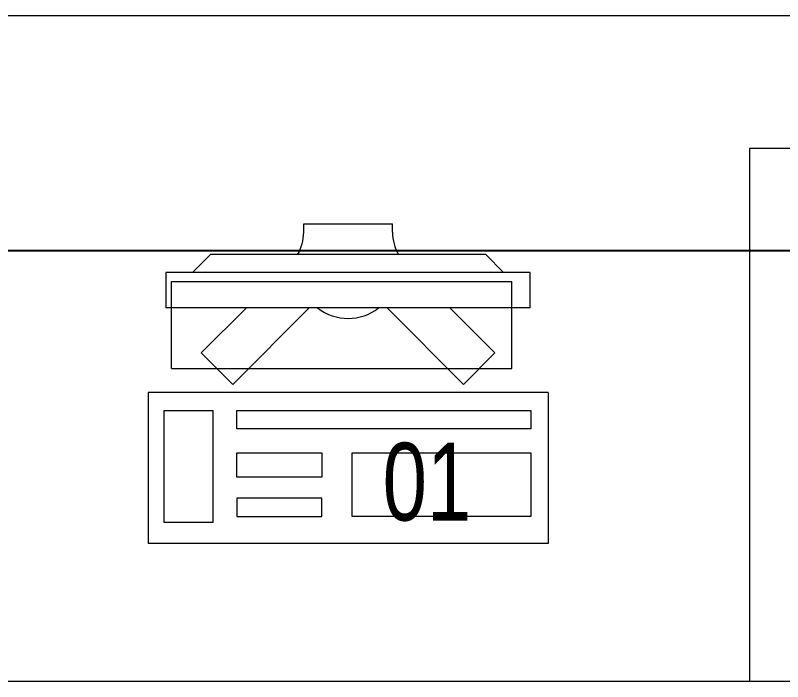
# Model space of a CAD drawing. Header units: metres. Extents: x -18745 to 220762, y -1579758 to -1356048.
# Drawn here: x 145002 to 145865, y -1470123 to -1469373 of the extents above; entities that cross this region are included whole.
import ezdxf

# ---------------------------------------------------------------- set-up
doc = ezdxf.new("R2010")
doc.units = ezdxf.units.M
doc.layers.get('0').update_dxf_attribs({"lineweight": 0})
doc.layers.add('A-100 - Copy$0$axes', color=8, linetype='Continuous')
doc.layers.add('A-100 - Copy$0$Medical Equipment and Furniture', color=8, linetype='Continuous', lineweight=0)
doc.styles.add('A-100 - Copy$0$X3G_ENTITY_257CFD', font='swisscl.ttf', dxfattribs={"height": 200})

# ---------------------------------------------------------------- blocks, each defined once
blk = doc.blocks.new('A-100 - Copy$0$GF21043-P')
for p, q in [((0.8, 0.75), (-0.8, 0.75)), ((-0.8, 0.6), (-0.4, 0.6)), ((-0.4, 0.6), (-0.4, 0)), ((-0.8, 0), (0.8, 0))]:
    blk.add_line(p, q)
blk = doc.blocks.new('A-100 - Copy$0$ITCWLS1-P')
for p, q in [((-0.17, 0.45), (-0.17, 0)), ((-0.17, 0.45), (0, 0.45)), ((0, 0.45), (0, 0)), ((-0.26509, 0.43, 0), (-0.30509, 0.43, 0)), ((-0.30509, 0.43, 0), (-0.30509, 0.02, 0)), ((-0.26509, 0.43, 0), (-0.26509, 0.02, 0)), ((-0.14957, 0.43047), (-0.12914, 0.43047)), ((-0.12914, 0.43047), (-0.12914, 0.40893)), ((-0.197, 0.40939), (-0.295, 0.40939)), ((-0.295, 0.02639), (-0.295, 0.40939)), ((-0.197, 0.02639), (-0.197, 0.40939)), ((-0.32509, 0.38, 0), (-0.30509, 0.4, 0)), ((-0.32509, 0.38, 0), (-0.32509, 0.07, 0)), ((-0.35032, 0.275), (-0.35961, 0.275)), ((-0.35961, 0.175), (-0.35961, 0.275)), ((-0.35032, 0.175), (-0.35961, 0.175)), ((-0.32509, 0.07, 0), (-0.30509, 0.05, 0)), ((-0.197, 0.02639), (-0.295, 0.02639)), ((-0.30509, 0.02, 0), (-0.26509, 0.02, 0)), ((-0.17, 0), (0, 0))]:
    blk.add_line(p, q)
at = {"extrusion": (2.48281e-10, 3.18408e-10, -1)}
for p, q in [((-0.26509, 0.33952), (-0.21443, 0.39019)), ((-0.17907, 0.35483), (-0.21443, 0.39019)), ((-0.26509, 0.26881), (-0.17907, 0.35483))]:
    blk.add_line(p, q, dxfattribs=at)
at = {"extrusion": (2.48281e-10, -3.18408e-10, -1)}
for p, q in [((-0.26509, 0.18119), (-0.17907, 0.09517)), ((-0.26509, 0.11048), (-0.21443, 0.05981)), ((-0.17907, 0.09517), (-0.21443, 0.05981))]:
    blk.add_line(p, q, dxfattribs=at)
for points in [[(-0.12914, 0.40893), (-0.12914, 0.09996), (-0.14957, 0.09996), (-0.14957, 0.43047)], [(-0.14957, 0.09997), (-0.14957, 0.09997), (-0.14957, 0.09997), (-0.14957, 0.09997), (-0.14957, 0.09997), (-0.14957, 0.09997), (-0.14957, 0.09997), (-0.14957, 0.09997), (-0.14957, 0.09997)], [(-0.14957, 0.09997), (-0.14957, 0.09997), (-0.14957, 0.09997), (-0.14957, 0.09997), (-0.14957, 0.09997), (-0.14957, 0.09997), (-0.14957, 0.09997), (-0.14957, 0.09997), (-0.14957, 0.09997), (-0.14957, 0.09997), (-0.14957, 0.09997), (-0.14957, 0.09997), (-0.14957, 0.09997), (-0.14957, 0.09997), (-0.14957, 0.09997), (-0.14957, 0.09997), (-0.14957, 0.09997), (-0.14957, 0.09997)], [(-0.14957, 0.09996), (-0.14957, 0.09996), (-0.14957, 0.09996), (-0.14957, 0.09996), (-0.14957, 0.09996), (-0.14957, 0.09996), (-0.14957, 0.09996), (-0.14957, 0.09996), (-0.14957, 0.09996), (-0.14957, 0.09996)], [(-0.14957, 0.09996), (-0.14957, 0.09996), (-0.14957, 0.09996), (-0.14957, 0.09996), (-0.14957, 0.09996), (-0.14957, 0.09996), (-0.14957, 0.09996)], [(-0.14957, 0.09997), (-0.14957, 0.09997), (-0.14957, 0.09997), (-0.14957, 0.09997), (-0.14957, 0.09997), (-0.14957, 0.09997), (-0.14957, 0.09997), (-0.14957, 0.09997), (-0.14957, 0.09997), (-0.14957, 0.09997)], [(-0.14957, 0.09997), (-0.14957, 0.09997), (-0.14957, 0.09997), (-0.14957, 0.09997), (-0.14957, 0.09997), (-0.14957, 0.09997), (-0.14957, 0.09997), (-0.14957, 0.09997), (-0.14957, 0.09997), (-0.14957, 0.09997), (-0.14957, 0.09997), (-0.14957, 0.09997), (-0.14957, 0.09997), (-0.14957, 0.09997), (-0.14957, 0.09997)], [(-0.14957, 0.09997), (-0.14957, 0.09997), (-0.14957, 0.09997), (-0.14957, 0.09997), (-0.14957, 0.09997), (-0.14957, 0.09997), (-0.14957, 0.09997), (-0.14957, 0.09997), (-0.14957, 0.09997), (-0.14957, 0.09997)], [(-0.14957, 0.09997), (-0.14957, 0.09997), (-0.14957, 0.09997), (-0.14957, 0.09997), (-0.14957, 0.09997), (-0.14957, 0.09997), (-0.14957, 0.09997), (-0.14957, 0.09997), (-0.14957, 0.09997), (-0.14957, 0.09997)], [(-0.14957, 0.09996), (-0.14957, 0.09996), (-0.14957, 0.09996), (-0.14957, 0.09996), (-0.14957, 0.09996), (-0.14957, 0.09996), (-0.14957, 0.09996), (-0.14957, 0.09996), (-0.14957, 0.09996), (-0.14957, 0.09996), (-0.14957, 0.09996), (-0.14957, 0.09996), (-0.14957, 0.09996), (-0.14957, 0.09996), (-0.14957, 0.09996), (-0.14957, 0.09996), (-0.14957, 0.09996), (-0.14957, 0.09996), (-0.14957, 0.09997), (-0.14957, 0.09997), (-0.14957, 0.09997), (-0.14957, 0.09997), (-0.14957, 0.09997), (-0.14957, 0.09997), (-0.14957, 0.09997), (-0.14957, 0.09997), (-0.14957, 0.09997), (-0.14957, 0.09997), (-0.14957, 0.09997), (-0.14957, 0.09997), (-0.14957, 0.09997), (-0.14957, 0.09997), (-0.14956, 0.09997), (-0.14956, 0.09997), (-0.14956, 0.09997), (-0.14956, 0.09996), (-0.14956, 0.09996), (-0.14956, 0.09996), (-0.14956, 0.09996), (-0.14956, 0.09996), (-0.14956, 0.09996), (-0.14956, 0.09996), (-0.14956, 0.09996), (-0.14956, 0.09996), (-0.14956, 0.09996), (-0.14956, 0.09996), (-0.14956, 0.09996), (-0.14956, 0.09996), (-0.14957, 0.09996), (-0.14957, 0.09996), (-0.14957, 0.09996), (-0.14957, 0.09996), (-0.14957, 0.09996), (-0.14957, 0.09996)], [(-0.14957, 0.09996), (-0.14957, 0.09996), (-0.14957, 0.09996), (-0.14957, 0.09996), (-0.14957, 0.09996), (-0.14957, 0.09996), (-0.14957, 0.09996), (-0.14957, 0.09996), (-0.14957, 0.09996), (-0.14957, 0.09996), (-0.14957, 0.09997), (-0.14957, 0.09997), (-0.14957, 0.09997), (-0.14957, 0.09996), (-0.14957, 0.09996), (-0.14957, 0.09996), (-0.14957, 0.09996), (-0.14957, 0.09996), (-0.14957, 0.09996), (-0.14957, 0.09997), (-0.14957, 0.09997), (-0.14957, 0.09997), (-0.14957, 0.09997), (-0.14957, 0.09997), (-0.14957, 0.09997), (-0.14957, 0.09997), (-0.14957, 0.09997), (-0.14957, 0.09997), (-0.14957, 0.09997), (-0.14957, 0.09997), (-0.14957, 0.09997), (-0.14957, 0.09997), (-0.14957, 0.09997), (-0.14957, 0.09997), (-0.14957, 0.09997), (-0.14957, 0.09997), (-0.14957, 0.09997), (-0.14957, 0.09997), (-0.14957, 0.09997), (-0.14957, 0.09997), (-0.14957, 0.09997), (-0.14957, 0.09997), (-0.14957, 0.09997), (-0.14957, 0.09997), (-0.14957, 0.09997), (-0.14957, 0.09997), (-0.14957, 0.09997), (-0.14957, 0.09997), (-0.14957, 0.09997), (-0.14957, 0.09997), (-0.14957, 0.09997), (-0.14957, 0.09997), (-0.14957, 0.09997), (-0.14957, 0.09997), (-0.14957, 0.09997), (-0.14957, 0.09997), (-0.14957, 0.09997), (-0.14957, 0.09997), (-0.14957, 0.09997), (-0.14957, 0.09997), (-0.14957, 0.09997), (-0.14957, 0.09997), (-0.14957, 0.09997), (-0.14957, 0.09997), (-0.14957, 0.09997), (-0.14957, 0.09997), (-0.14957, 0.09997), (-0.14957, 0.09997), (-0.14957, 0.09997), (-0.14957, 0.09997), (-0.14957, 0.09997), (-0.14957, 0.09997), (-0.14957, 0.09997), (-0.14957, 0.09997), (-0.14957, 0.09997), (-0.14957, 0.09997), (-0.14957, 0.09997), (-0.14957, 0.09997), (-0.14957, 0.09997), (-0.14957, 0.09997), (-0.14956, 0.09997), (-0.14957, 0.09997), (-0.14957, 0.09997), (-0.14957, 0.09997), (-0.14957, 0.09997), (-0.14956, 0.09997), (-0.14957, 0.09997), (-0.14957, 0.09997), (-0.14957, 0.09997), (-0.14957, 0.09997), (-0.14957, 0.09997), (-0.14957, 0.09997), (-0.14957, 0.09997), (-0.14957, 0.09997), (-0.14957, 0.09997), (-0.14957, 0.09997), (-0.14956, 0.09997), (-0.14957, 0.09996), (-0.14957, 0.09996), (-0.14957, 0.09996), (-0.14956, 0.09996), (-0.14957, 0.09996), (-0.14957, 0.09996), (-0.14957, 0.09996), (-0.14957, 0.09996), (-0.14957, 0.09996), (-0.14957, 0.09996), (-0.14957, 0.09996), (-0.14957, 0.09996), (-0.14957, 0.09996), (-0.14957, 0.09996)], [(-0.14957, 0.09996), (-0.14957, 0.09996), (-0.14957, 0.09996), (-0.14957, 0.09996), (-0.14957, 0.09996), (-0.14957, 0.09996), (-0.14957, 0.09996), (-0.14957, 0.09996)], [(-0.14957, 0.09996), (-0.14957, 0.09996), (-0.14957, 0.09996), (-0.14957, 0.09996), (-0.14957, 0.09996), (-0.14957, 0.09996), (-0.14957, 0.09996), (-0.14957, 0.09996), (-0.14957, 0.09996), (-0.14957, 0.09996), (-0.14957, 0.09996), (-0.14957, 0.09996), (-0.14957, 0.09996), (-0.14957, 0.09996), (-0.14957, 0.09996), (-0.14957, 0.09996), (-0.14957, 0.09996), (-0.14957, 0.09996), (-0.14957, 0.09996), (-0.14957, 0.09996), (-0.14957, 0.09996), (-0.14957, 0.09996), (-0.14957, 0.09996), (-0.14957, 0.09996), (-0.14957, 0.09996), (-0.14957, 0.09996), (-0.14957, 0.09996), (-0.14957, 0.09996), (-0.14957, 0.09996), (-0.14957, 0.09996), (-0.14957, 0.09996), (-0.14957, 0.09996), (-0.14957, 0.09996), (-0.14957, 0.09996), (-0.14957, 0.09996), (-0.14957, 0.09996), (-0.14957, 0.09996), (-0.14957, 0.09996), (-0.14957, 0.09996), (-0.14957, 0.09996), (-0.14957, 0.09996), (-0.14957, 0.09996), (-0.14957, 0.09996), (-0.14957, 0.09996), (-0.14957, 0.09996), (-0.14957, 0.09996), (-0.14957, 0.09996), (-0.14957, 0.09996), (-0.14956, 0.09996), (-0.14956, 0.09996), (-0.14956, 0.09996), (-0.14956, 0.09996), (-0.14957, 0.09996), (-0.14957, 0.09996), (-0.14957, 0.09996), (-0.14957, 0.09996), (-0.14957, 0.09996), (-0.14957, 0.09996), (-0.14956, 0.09996), (-0.14957, 0.09996), (-0.14957, 0.09996), (-0.14957, 0.09996), (-0.14957, 0.09996), (-0.14957, 0.09996), (-0.14957, 0.09996), (-0.14957, 0.09996), (-0.14957, 0.09996), (-0.14957, 0.09996), (-0.14957, 0.09996), (-0.14956, 0.09996), (-0.14956, 0.09996), (-0.14957, 0.09996), (-0.14957, 0.09996), (-0.14957, 0.09996), (-0.14957, 0.09996), (-0.14957, 0.09996), (-0.14957, 0.09996), (-0.14957, 0.09996), (-0.14957, 0.09996), (-0.14957, 0.09996), (-0.14957, 0.09996), (-0.14957, 0.09996), (-0.14957, 0.09996), (-0.14957, 0.09996), (-0.14957, 0.09996), (-0.14957, 0.09996), (-0.14957, 0.09996), (-0.14957, 0.09996), (-0.14957, 0.09996)], [(-0.14957, 0.09996), (-0.14957, 0.09996), (-0.14957, 0.09996), (-0.14957, 0.09996), (-0.14957, 0.09996), (-0.14957, 0.09996), (-0.14957, 0.09996), (-0.14957, 0.09996), (-0.14957, 0.09996), (-0.14957, 0.09996), (-0.14957, 0.09996), (-0.14957, 0.09996)], [(-0.14957, 0.09996), (-0.14957, 0.09996), (-0.14956, 0.09996), (-0.14956, 0.09996), (-0.14956, 0.09996), (-0.14956, 0.09996), (-0.14957, 0.09996)], [(-0.14957, 0.09996), (-0.14957, 0.09996), (-0.14957, 0.09996), (-0.14957, 0.09996), (-0.14957, 0.09996), (-0.14957, 0.09996), (-0.14957, 0.09996), (-0.14957, 0.09996), (-0.14957, 0.09996), (-0.14956, 0.09996), (-0.14956, 0.09996), (-0.14956, 0.09996), (-0.14956, 0.09996), (-0.14956, 0.09996), (-0.14956, 0.09996), (-0.14956, 0.09996), (-0.14957, 0.09996)]]:
    blk.add_lwpolyline(points)
for points in [[(-0.1019, 0.43047), (-0.03039, 0.43047), (-0.03039, 0.22944), (-0.1019, 0.22944)], [(-0.1019, 0.19536), (-0.07466, 0.19536), (-0.07466, 0.09996), (-0.1019, 0.09996)], [(-0.03039, 0.19536), (-0.05082, 0.19536), (-0.05082, 0.09996), (-0.03039, 0.09996)], [(-0.14956, 0.09996), (-0.14956, 0.09996), (-0.14956, 0.09996), (-0.14956, 0.09996), (-0.14956, 0.09996), (-0.14956, 0.09996), (-0.14956, 0.09996), (-0.14956, 0.09996), (-0.14957, 0.09996), (-0.14957, 0.09996), (-0.14957, 0.09996), (-0.14957, 0.09996), (-0.14957, 0.09996), (-0.14957, 0.09996), (-0.14957, 0.09996), (-0.14957, 0.09996), (-0.14957, 0.09996), (-0.14957, 0.09996), (-0.14957, 0.09996), (-0.14957, 0.09996), (-0.14957, 0.09996), (-0.14957, 0.09996), (-0.14957, 0.09996), (-0.14957, 0.09996), (-0.14957, 0.09996), (-0.14957, 0.09996), (-0.14957, 0.09996), (-0.14957, 0.09996), (-0.14957, 0.09996), (-0.14957, 0.09996), (-0.14957, 0.09996), (-0.14957, 0.09996), (-0.14957, 0.09996), (-0.14957, 0.09996), (-0.14957, 0.09996), (-0.14957, 0.09996), (-0.14957, 0.09996), (-0.14957, 0.09996), (-0.14957, 0.09996), (-0.14957, 0.09996), (-0.14957, 0.09996), (-0.14957, 0.09996), (-0.14957, 0.09996), (-0.14957, 0.09996), (-0.14957, 0.09996), (-0.14957, 0.09996), (-0.14957, 0.09996), (-0.14957, 0.09996), (-0.14957, 0.09996), (-0.14957, 0.09996), (-0.14957, 0.09996), (-0.14957, 0.09996), (-0.14957, 0.09996), (-0.14957, 0.09996), (-0.14957, 0.09996), (-0.14957, 0.09996), (-0.14957, 0.09996), (-0.14956, 0.09996), (-0.14956, 0.09996), (-0.14956, 0.09996), (-0.14956, 0.09996), (-0.14956, 0.09996), (-0.14956, 0.09996), (-0.14956, 0.09996), (-0.14956, 0.09996), (-0.14956, 0.09996), (-0.14956, 0.09996), (-0.14956, 0.09996), (-0.14956, 0.09996), (-0.14956, 0.09996), (-0.14956, 0.09996), (-0.14956, 0.09996), (-0.14956, 0.09996), (-0.14956, 0.09996), (-0.14956, 0.09996), (-0.14956, 0.09996), (-0.14956, 0.09996), (-0.14956, 0.09996), (-0.14956, 0.09996), (-0.14956, 0.09996), (-0.14956, 0.09996), (-0.14956, 0.09996), (-0.14956, 0.09996), (-0.14956, 0.09996), (-0.14956, 0.09996), (-0.14956, 0.09996), (-0.14956, 0.09996), (-0.14956, 0.09996), (-0.14956, 0.09996), (-0.14957, 0.09996), (-0.14957, 0.09996), (-0.14957, 0.09996), (-0.14957, 0.09996), (-0.14957, 0.09996), (-0.14957, 0.09996), (-0.14957, 0.09996), (-0.14957, 0.09996), (-0.14957, 0.09996), (-0.14957, 0.09996), (-0.14957, 0.09996), (-0.14957, 0.09996), (-0.14957, 0.09996), (-0.14957, 0.09996), (-0.14957, 0.09996), (-0.14957, 0.09996), (-0.14957, 0.09996), (-0.14957, 0.09996), (-0.14957, 0.09996), (-0.14957, 0.09996), (-0.14957, 0.09996), (-0.14957, 0.09996), (-0.14957, 0.09996), (-0.14957, 0.09996), (-0.14957, 0.09996), (-0.14957, 0.09996), (-0.14957, 0.09996), (-0.14957, 0.09996), (-0.14957, 0.09996), (-0.14957, 0.09996), (-0.14957, 0.09996), (-0.14957, 0.09996), (-0.14957, 0.09996), (-0.14957, 0.09996), (-0.14957, 0.09996), (-0.14957, 0.09996), (-0.14957, 0.09996), (-0.14957, 0.09996), (-0.14957, 0.09996), (-0.14957, 0.09996), (-0.14957, 0.09996), (-0.14957, 0.09996), (-0.14957, 0.09996), (-0.14957, 0.09996), (-0.14957, 0.09996), (-0.14957, 0.09996), (-0.14957, 0.09996), (-0.14957, 0.09996), (-0.14957, 0.09996), (-0.14957, 0.09996), (-0.14957, 0.09996), (-0.14957, 0.09996), (-0.14957, 0.09996), (-0.14957, 0.09996), (-0.14957, 0.09996), (-0.14957, 0.09996), (-0.14957, 0.09996), (-0.14957, 0.09996), (-0.14957, 0.09996), (-0.14957, 0.09996), (-0.14957, 0.09996), (-0.14957, 0.09996), (-0.14957, 0.09996), (-0.14957, 0.09996), (-0.14957, 0.09996), (-0.14956, 0.09996), (-0.14956, 0.09996), (-0.14956, 0.09996), (-0.14956, 0.09996), (-0.14956, 0.09996), (-0.14956, 0.09996), (-0.14956, 0.09996), (-0.14956, 0.09996), (-0.14956, 0.09996), (-0.14956, 0.09996), (-0.14956, 0.09996), (-0.14956, 0.09996), (-0.14956, 0.09996), (-0.14956, 0.09996), (-0.14956, 0.09996), (-0.14956, 0.09996), (-0.14956, 0.09996), (-0.14956, 0.09996), (-0.14956, 0.09996), (-0.14956, 0.09996), (-0.14956, 0.09996), (-0.14956, 0.09996), (-0.14956, 0.09996), (-0.14956, 0.09996), (-0.14956, 0.09996), (-0.14956, 0.09996), (-0.14956, 0.09996), (-0.14956, 0.09996), (-0.14956, 0.09996), (-0.14956, 0.09996), (-0.14956, 0.09996), (-0.14956, 0.09996), (-0.14956, 0.09996), (-0.14956, 0.09996), (-0.14956, 0.09996), (-0.14956, 0.09996), (-0.14956, 0.09996), (-0.14956, 0.09996), (-0.14956, 0.09996), (-0.14956, 0.09996), (-0.14956, 0.09996), (-0.14956, 0.09996), (-0.14956, 0.09996), (-0.14956, 0.09996), (-0.14956, 0.09996), (-0.14956, 0.09996), (-0.14956, 0.09996), (-0.14957, 0.09996), (-0.14957, 0.09996), (-0.14957, 0.09996), (-0.14957, 0.09996), (-0.14957, 0.09996), (-0.14957, 0.09996), (-0.14957, 0.09996), (-0.14957, 0.09996), (-0.14957, 0.09996), (-0.14957, 0.09996), (-0.14957, 0.09996), (-0.14957, 0.09996), (-0.14957, 0.09996), (-0.14957, 0.09996), (-0.14957, 0.09996), (-0.14957, 0.09996), (-0.14957, 0.09996), (-0.14957, 0.09996), (-0.14957, 0.09996), (-0.14957, 0.09996), (-0.14957, 0.09996), (-0.14957, 0.09996), (-0.14957, 0.09996), (-0.14957, 0.09996), (-0.14957, 0.09996), (-0.14957, 0.09996), (-0.14957, 0.09996), (-0.14957, 0.09996), (-0.14957, 0.09996), (-0.14957, 0.09996), (-0.14957, 0.09996), (-0.14957, 0.09996), (-0.14957, 0.09996), (-0.14957, 0.09996), (-0.14956, 0.09996), (-0.14956, 0.09996), (-0.14956, 0.09996), (-0.14956, 0.09996), (-0.14956, 0.09996), (-0.14956, 0.09996), (-0.14956, 0.09996), (-0.14956, 0.09996), (-0.14956, 0.09996), (-0.14956, 0.09996), (-0.14956, 0.09996), (-0.14956, 0.09996), (-0.14956, 0.09996), (-0.14956, 0.09996), (-0.14956, 0.09996), (-0.14956, 0.09996), (-0.14956, 0.09996), (-0.14956, 0.09996), (-0.14956, 0.09996), (-0.14956, 0.09996), (-0.14956, 0.09996), (-0.14956, 0.09996), (-0.14956, 0.09996), (-0.14956, 0.09996), (-0.14956, 0.09996), (-0.14956, 0.09996), (-0.14956, 0.09996), (-0.14956, 0.09996), (-0.14956, 0.09996), (-0.14956, 0.09996), (-0.14956, 0.09996), (-0.14956, 0.09996), (-0.14956, 0.09996), (-0.14956, 0.09996), (-0.14956, 0.09996), (-0.14956, 0.09996), (-0.14956, 0.09996), (-0.14956, 0.09996), (-0.14956, 0.09996), (-0.14956, 0.09996), (-0.14956, 0.09996), (-0.14956, 0.09996)], [(-0.14957, 0.09996), (-0.14957, 0.09996), (-0.14957, 0.09996), (-0.14957, 0.09996), (-0.14957, 0.09996), (-0.14957, 0.09996), (-0.14957, 0.09996), (-0.14957, 0.09996), (-0.14957, 0.09996), (-0.14957, 0.09996), (-0.14957, 0.09996), (-0.14957, 0.09996), (-0.14957, 0.09996), (-0.14957, 0.09996), (-0.14957, 0.09996), (-0.14957, 0.09996), (-0.14957, 0.09996), (-0.14957, 0.09996), (-0.14957, 0.09996), (-0.14957, 0.09996), (-0.14957, 0.09996), (-0.14957, 0.09996), (-0.14957, 0.09996), (-0.14957, 0.09996), (-0.14957, 0.09996), (-0.14957, 0.09996), (-0.14957, 0.09996), (-0.14957, 0.09996), (-0.14957, 0.09996), (-0.14957, 0.09996), (-0.14957, 0.09996), (-0.14957, 0.09996), (-0.14957, 0.09996), (-0.14957, 0.09996), (-0.14957, 0.09996), (-0.14957, 0.09996), (-0.14957, 0.09996), (-0.14957, 0.09996), (-0.14957, 0.09996), (-0.14957, 0.09996), (-0.14957, 0.09996), (-0.14957, 0.09996), (-0.14957, 0.09996), (-0.14957, 0.09996), (-0.14957, 0.09996), (-0.14957, 0.09996), (-0.14957, 0.09996), (-0.14957, 0.09996), (-0.14957, 0.09996), (-0.14957, 0.09996), (-0.14957, 0.09996), (-0.14957, 0.09996), (-0.14957, 0.09996), (-0.14957, 0.09996), (-0.14957, 0.09996), (-0.14957, 0.09996), (-0.14957, 0.09996), (-0.14957, 0.09996), (-0.14957, 0.09996), (-0.14957, 0.09996), (-0.14957, 0.09996), (-0.14957, 0.09996), (-0.14957, 0.09996), (-0.14957, 0.09996), (-0.14957, 0.09996), (-0.14957, 0.09996), (-0.14957, 0.09996), (-0.14957, 0.09996), (-0.14957, 0.09996), (-0.14957, 0.09996), (-0.14957, 0.09996), (-0.14957, 0.09996), (-0.14957, 0.09996), (-0.14957, 0.09996), (-0.14957, 0.09996), (-0.14957, 0.09996), (-0.14957, 0.09996), (-0.14957, 0.09996), (-0.14957, 0.09996), (-0.14957, 0.09996), (-0.14957, 0.09996), (-0.14957, 0.09996), (-0.14957, 0.09996), (-0.14957, 0.09996), (-0.14957, 0.09996), (-0.14957, 0.09996), (-0.14957, 0.09996), (-0.14957, 0.09996), (-0.14957, 0.09996), (-0.14957, 0.09996), (-0.14957, 0.09996), (-0.14957, 0.09996), (-0.14957, 0.09996), (-0.14957, 0.09996), (-0.14957, 0.09996), (-0.14957, 0.09996), (-0.14957, 0.09996), (-0.14957, 0.09996), (-0.14957, 0.09996), (-0.14957, 0.09996), (-0.14957, 0.09996), (-0.14957, 0.09996), (-0.14957, 0.09996), (-0.14957, 0.09996), (-0.14957, 0.09996), (-0.14957, 0.09996), (-0.14957, 0.09996), (-0.14957, 0.09996), (-0.14957, 0.09996), (-0.14957, 0.09996), (-0.14957, 0.09996), (-0.14957, 0.09996), (-0.14957, 0.09996), (-0.14957, 0.09996), (-0.14957, 0.09996), (-0.14957, 0.09996), (-0.14957, 0.09996), (-0.14957, 0.09996), (-0.14957, 0.09996), (-0.14957, 0.09996), (-0.14957, 0.09996), (-0.14957, 0.09996), (-0.14957, 0.09996), (-0.14957, 0.09996), (-0.14957, 0.09996), (-0.14957, 0.09996), (-0.14957, 0.09996), (-0.14957, 0.09996), (-0.14957, 0.09996), (-0.14957, 0.09996), (-0.14957, 0.09996), (-0.14957, 0.09996), (-0.14957, 0.09996), (-0.14957, 0.09996), (-0.14957, 0.09996), (-0.14957, 0.09996), (-0.14957, 0.09996), (-0.14957, 0.09996), (-0.14957, 0.09996), (-0.14957, 0.09996), (-0.14957, 0.09996), (-0.14957, 0.09996), (-0.14957, 0.09996), (-0.14957, 0.09996), (-0.14957, 0.09996), (-0.14957, 0.09996), (-0.14957, 0.09996), (-0.14957, 0.09996), (-0.14957, 0.09996), (-0.14957, 0.09996), (-0.14957, 0.09996), (-0.14957, 0.09996), (-0.14957, 0.09996), (-0.14957, 0.09996), (-0.14957, 0.09996), (-0.14957, 0.09996), (-0.14957, 0.09996), (-0.14957, 0.09996), (-0.14957, 0.09996), (-0.14957, 0.09996), (-0.14957, 0.09996), (-0.14957, 0.09996), (-0.14957, 0.09996), (-0.14957, 0.09996), (-0.14957, 0.09996), (-0.14957, 0.09996), (-0.14957, 0.09996), (-0.14957, 0.09996), (-0.14957, 0.09996), (-0.14957, 0.09996), (-0.14957, 0.09996), (-0.14957, 0.09996), (-0.14957, 0.09996), (-0.14957, 0.09996), (-0.14957, 0.09996), (-0.14957, 0.09996), (-0.14957, 0.09996), (-0.14957, 0.09996), (-0.14957, 0.09996), (-0.14957, 0.09996), (-0.14957, 0.09996), (-0.14957, 0.09996), (-0.14957, 0.09996), (-0.14957, 0.09996), (-0.14957, 0.09996), (-0.14957, 0.09996), (-0.14957, 0.09996), (-0.14957, 0.09996), (-0.14957, 0.09996), (-0.14957, 0.09996), (-0.14957, 0.09996), (-0.14957, 0.09996), (-0.14957, 0.09996), (-0.14957, 0.09996), (-0.14957, 0.09996), (-0.14957, 0.09996), (-0.14957, 0.09996), (-0.14957, 0.09996), (-0.14957, 0.09996), (-0.14957, 0.09996), (-0.14957, 0.09996), (-0.14957, 0.09996), (-0.14957, 0.09996), (-0.14957, 0.09996), (-0.14957, 0.09996), (-0.14957, 0.09996), (-0.14957, 0.09996), (-0.14957, 0.09996), (-0.14957, 0.09996), (-0.14957, 0.09996), (-0.14957, 0.09996), (-0.14957, 0.09996), (-0.14957, 0.09996), (-0.14957, 0.09996)], [(-0.14957, 0.09996), (-0.14957, 0.09996), (-0.14957, 0.09996), (-0.14957, 0.09996), (-0.14957, 0.09996), (-0.14957, 0.09996), (-0.14957, 0.09996), (-0.14957, 0.09996), (-0.14957, 0.09996), (-0.14957, 0.09996), (-0.14957, 0.09996), (-0.14957, 0.09996), (-0.14957, 0.09996), (-0.14957, 0.09996), (-0.14957, 0.09996), (-0.14957, 0.09996), (-0.14957, 0.09996), (-0.14957, 0.09996), (-0.14957, 0.09996), (-0.14957, 0.09996), (-0.14957, 0.09996), (-0.14957, 0.09996), (-0.14957, 0.09996), (-0.14957, 0.09996), (-0.14957, 0.09996), (-0.14957, 0.09996), (-0.14957, 0.09996), (-0.14957, 0.09996), (-0.14957, 0.09996), (-0.14957, 0.09996), (-0.14957, 0.09996), (-0.14957, 0.09996), (-0.14957, 0.09996), (-0.14957, 0.09996), (-0.14957, 0.09996), (-0.14957, 0.09996), (-0.14957, 0.09996), (-0.14957, 0.09996), (-0.14957, 0.09996), (-0.14957, 0.09996), (-0.14957, 0.09996), (-0.14957, 0.09996), (-0.14957, 0.09996), (-0.14957, 0.09996), (-0.14957, 0.09996), (-0.14957, 0.09996), (-0.14957, 0.09996), (-0.14957, 0.09996), (-0.14957, 0.09996), (-0.14957, 0.09996), (-0.14957, 0.09996), (-0.14957, 0.09996), (-0.14957, 0.09996), (-0.14957, 0.09996), (-0.14957, 0.09996), (-0.14957, 0.09996), (-0.14957, 0.09996), (-0.14957, 0.09996), (-0.14957, 0.09996), (-0.14957, 0.09996), (-0.14957, 0.09996), (-0.14957, 0.09996), (-0.14957, 0.09996), (-0.14957, 0.09996), (-0.14957, 0.09996), (-0.14957, 0.09996), (-0.14957, 0.09996), (-0.14957, 0.09996), (-0.14957, 0.09996), (-0.14957, 0.09996), (-0.14957, 0.09996), (-0.14957, 0.09996), (-0.14957, 0.09996), (-0.14957, 0.09996), (-0.14957, 0.09996), (-0.14957, 0.09996), (-0.14957, 0.09996), (-0.14957, 0.09996), (-0.14957, 0.09996), (-0.14957, 0.09996), (-0.14957, 0.09996), (-0.14957, 0.09996), (-0.14957, 0.09996), (-0.14957, 0.09996), (-0.14957, 0.09996), (-0.14957, 0.09996), (-0.14957, 0.09996), (-0.14957, 0.09996), (-0.14957, 0.09996), (-0.14957, 0.09996), (-0.14957, 0.09996), (-0.14957, 0.09996), (-0.14957, 0.09996), (-0.14957, 0.09996), (-0.14957, 0.09996), (-0.14957, 0.09996), (-0.14957, 0.09996), (-0.14957, 0.09996), (-0.14957, 0.09996), (-0.14957, 0.09996), (-0.14957, 0.09996), (-0.14957, 0.09996), (-0.14957, 0.09996), (-0.14957, 0.09996), (-0.14957, 0.09996), (-0.14957, 0.09996), (-0.14957, 0.09996), (-0.14957, 0.09996), (-0.14957, 0.09996), (-0.14957, 0.09996), (-0.14957, 0.09996), (-0.14957, 0.09996), (-0.14957, 0.09996), (-0.14957, 0.09996), (-0.14957, 0.09996), (-0.14957, 0.09996), (-0.14957, 0.09996), (-0.14957, 0.09996), (-0.14957, 0.09996), (-0.14957, 0.09996), (-0.14957, 0.09996), (-0.14957, 0.09996), (-0.14957, 0.09996), (-0.14957, 0.09996), (-0.14957, 0.09996), (-0.14957, 0.09996), (-0.14957, 0.09996), (-0.14957, 0.09996), (-0.14957, 0.09996), (-0.14957, 0.09996), (-0.14957, 0.09996), (-0.14957, 0.09996), (-0.14957, 0.09996), (-0.14957, 0.09996), (-0.14957, 0.09996), (-0.14957, 0.09996), (-0.14957, 0.09996), (-0.14957, 0.09996), (-0.14957, 0.09996), (-0.14957, 0.09996), (-0.14957, 0.09996), (-0.14957, 0.09996), (-0.14957, 0.09996), (-0.14957, 0.09996), (-0.14957, 0.09996), (-0.14957, 0.09996), (-0.14957, 0.09996), (-0.14957, 0.09996), (-0.14957, 0.09996), (-0.14957, 0.09996), (-0.14957, 0.09996), (-0.14957, 0.09996), (-0.14957, 0.09996), (-0.14957, 0.09996), (-0.14957, 0.09996), (-0.14957, 0.09996), (-0.14957, 0.09996), (-0.14957, 0.09996), (-0.14957, 0.09996), (-0.14957, 0.09996), (-0.14957, 0.09996), (-0.14957, 0.09996), (-0.14957, 0.09996), (-0.14957, 0.09996), (-0.14957, 0.09996), (-0.14957, 0.09996), (-0.14957, 0.09996), (-0.14957, 0.09996), (-0.14957, 0.09996), (-0.14957, 0.09996), (-0.14957, 0.09996), (-0.14957, 0.09996), (-0.14957, 0.09996), (-0.14957, 0.09996), (-0.14957, 0.09996), (-0.14957, 0.09996), (-0.14957, 0.09996), (-0.14957, 0.09996), (-0.14957, 0.09996), (-0.14957, 0.09996), (-0.14957, 0.09996), (-0.14957, 0.09996), (-0.14957, 0.09996), (-0.14957, 0.09996), (-0.14957, 0.09996), (-0.14957, 0.09996), (-0.14957, 0.09996), (-0.14957, 0.09996), (-0.14957, 0.09996), (-0.14957, 0.09996), (-0.14957, 0.09996), (-0.14957, 0.09996), (-0.14957, 0.09996), (-0.14957, 0.09996), (-0.14957, 0.09996), (-0.14957, 0.09996), (-0.14957, 0.09996), (-0.14957, 0.09996), (-0.14957, 0.09996), (-0.14957, 0.09996), (-0.14957, 0.09996), (-0.14957, 0.09996), (-0.14957, 0.09996), (-0.14957, 0.09996), (-0.14957, 0.09996), (-0.14957, 0.09996), (-0.14957, 0.09996), (-0.14957, 0.09996), (-0.14957, 0.09996), (-0.14957, 0.09996), (-0.14957, 0.09996), (-0.14957, 0.09996), (-0.14957, 0.09996), (-0.14957, 0.09996), (-0.14957, 0.09996), (-0.14957, 0.09996), (-0.14957, 0.09996), (-0.14957, 0.09996), (-0.14957, 0.09996)], [(-0.14957, 0.0727), (-0.02358, 0.0727), (-0.02358, 0.01818), (-0.14957, 0.01818)]]:
    blk.add_lwpolyline(points, close=True)
for centre, radius, start, end in [((-0.35032, 0.325), 0.05, 270, 300.30934), ((-0.3089, 0.225), 0.05564, 321.94311, 38.05689), ((-0.35032, 0.125), 0.05, 59.69066, 90)]:
    blk.add_arc(centre, radius, start, end)
blk = doc.blocks.new('A-100 - Copy')
at = {"layer": 'A-100 - Copy$0$axes'}
blk.add_line((215794.98, -1469637.69, 2.36), (83877.82, -1469637.69, 2.36), dxfattribs=at)
at = {"layer": 'A-100 - Copy$0$Medical Equipment and Furniture', "extrusion": (-8.17187e-07, 1.19914e-18, 1), "xscale": -1000.000000000003, "yscale": 1000.000000000005, "zscale": 1000.000000000003}
blk.add_blockref('A-100 - Copy$0$GF21043-P', (145428.28, -1470122.54, -0.12), dxfattribs=at)
at = {"layer": 'A-100 - Copy$0$Medical Equipment and Furniture', "xscale": 1000, "yscale": 1000, "zscale": 1000, "rotation": 270}
blk.add_blockref('A-100 - Copy$0$ITCWLS1-P', (145151.42, -1469967, 0), dxfattribs=at)
at = {"layer": 'A-100 - Copy$0$Medical Equipment and Furniture', "insert": (145465.17, -1469942.39, 0), "char_height": 87.473, "attachment_point": 8, "style": 'A-100 - Copy$0$X3G_ENTITY_257CFD'}
blk.add_mtext('01', dxfattribs=at)

msp = doc.modelspace()

# ---------------------------------------------------------------- block references
msp.add_blockref('A-100 - Copy', (0, 0))

doc.saveas('drawing.dxf')
